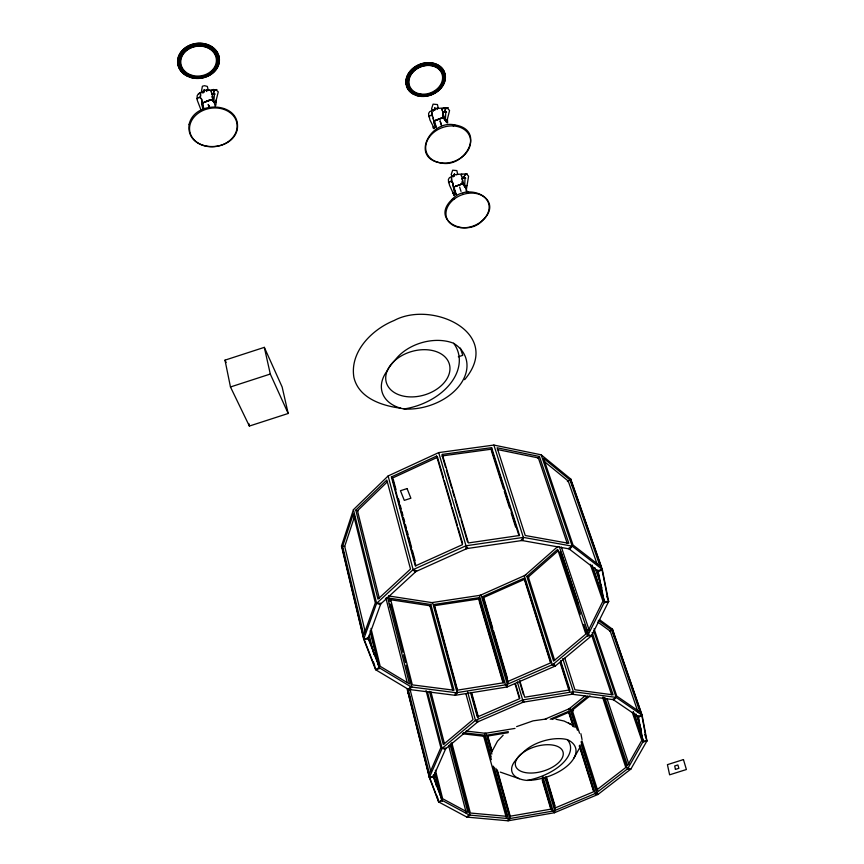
<?xml version="1.0" encoding="UTF-8"?>
<svg xmlns="http://www.w3.org/2000/svg" width="864" height="864" viewBox="0 0 864 864"><rect width="100%" height="100%" fill="white"/><g stroke="black" fill="none" stroke-linecap="round" stroke-linejoin="round"><path stroke-width="1.3" d="M201.679 99.079L202.381 106.153L204.487 108.886M204.034 91.811L204.304 89.532L204.206 91.465M442.206 456.408L442.314 454.41L491.627 447.66L519.545 535.475L468.385 542.938L442.314 454.41M204.001 92.232L204.131 90.191L203.926 91.087C205.902 90.115 197.694 93.118 197.251 95.515L196.97 98.777L199.4 97.2L200.934 98.042M434.797 110.149L434.916 108.248L434.851 109.123L435.38 108.713L429.667 111.715L428.609 113.432L428.749 116.618L431.32 115.106L432.637 115.906M454.356 176.148L454.475 174.323L454.41 175.208L454.928 174.82L449.431 177.725L448.416 179.41L448.589 182.596L451.084 181.192L453.362 183.481M438.696 452.606L465.998 545.778L465.782 548.737L523.033 540.367L523.357 537.397L493.873 445.068L438.696 452.606L388.12 475.967L353.43 509.684L341.485 546.059L363.69 639.176L375.602 669.708L408.488 689.396L455.198 695.315L507.114 686.966L555.336 666.004L591.516 635.828L608.645 601.528L602.305 569.387L570.769 479.045L541.188 454.82L493.873 445.068M445.403 119.934L445.813 111.499M478.904 600.178L479.11 597.683L434.236 604.476L457.542 690.131L503.939 682.7L479.11 597.683M491.627 447.66L491.378 450.673L503.485 488.83M434.743 109.458L434.916 107.719L434.657 110.214M213.818 102.179L214.488 93.474M454.28 175.424L454.464 173.794L454.172 175.77M430.952 602.748L481.162 595.156L507.373 684.536L507.114 686.966L505.591 685.066L479.434 595.663L525.82 575.003M493.927 767.07L508.334 818.813L508.097 820.8L466.916 817.117L438.631 801.922L429.343 777.524L407.16 689.267M517.32 681.934L522.677 699.926L522.396 702.302L572.962 694.084L573.34 691.718L562.745 658.573M544.838 777.362L554.774 810.745L554.461 812.732L508.097 820.8L509.9 818.737L495.828 768.301M457.736 174.431L456.84 170.597L452.66 170.197L451.181 174.55L452.995 176.958M438.361 108.529L437.422 104.544L433.091 104.144L431.579 108.724L433.296 110.97M208.3 90.526L207.338 86.411L204.53 85.698L202.403 86.216L201.571 90.752L202.964 93.15M213.138 93.463L214.726 89.996L216.702 89.597L205.632 90.461L206.269 90.547M466.128 191.084L468.59 176.202L466.376 173.837L461.862 174.161M342.641 546.361L353.322 513.886L375.322 602.888L363.798 634.91L342.641 546.361L344.704 546.372L354.596 516.402M353.43 509.684L376.618 603.331L380.97 603.299L367.956 639.122L363.69 639.176L376.618 603.331L413.132 569.624L465.998 545.778L523.357 537.397L572.195 546.145L602.305 569.387L598.676 571.633L568.512 548.456L572.195 546.145L541.188 454.82M213.278 93.355L214.726 89.996L216.702 89.597L215.946 89.737L218.268 91.865L215.6 102.557L216.41 99.792L215.827 105.289M444.496 111.37L446.029 108.13L447.962 107.752L436.471 108.464L437.119 108.605M427.421 691.664L442.13 748.332L445.954 748.192L433.102 777.362L429.343 777.524L442.13 748.332L475.459 720.371L522.677 699.926L573.34 691.718L616.108 697.388L642.114 715.198L646.952 740.891L630.893 769.068L597.942 794.47L554.461 812.732L553.165 811.22L542.873 776.542M492.599 750.287L497.48 741.182L503.15 735.232M557.809 546.491L524.372 575.91L552.377 664.956L588.557 634.738L591.516 635.828L587.606 635.893L604.67 601.549L608.645 601.528L606.895 596.473M573.966 758.03L579.452 748.202M579.992 745.038L595.339 793.692L628.301 768.258L630.893 769.068L627.426 769.208L643.421 741.02L633.431 711.763M448.589 182.596L448.967 182.066L449.474 185.144L453.028 192.899M429.624 606.182L430.844 604.508L390.334 598.298L412.333 684.871L454.043 690.217L430.844 604.508M538.002 458.417L539.428 456.473L497.135 447.79L525.247 535.507L568.825 543.326L539.428 456.473M428.749 116.618L429.138 116.1L429.948 119.988L434.02 127.948L433.058 126.792L433.447 128.606M523.357 537.397L521.122 540.356L569.927 549.029L572.195 546.145M464.638 379.674C503.809 333.094 432.119 299.948 394.157 320.501C371.974 329.4 349.564 351.778 353.905 377.438C358.754 398.164 381.974 405.799 400.626 408.186M388.66 595.955L432.659 602.726L457.132 692.842L455.198 695.315L455.371 692.885L507.373 684.536M483.397 736.571L484.542 735.178L463.298 732.726M573.34 691.718L571.288 694.127L614.034 699.754L616.108 697.388L593.622 630.547M452.218 199.282C429.332 220.514 466.582 238.259 482.339 220.644C505.624 199.411 468.04 181.321 452.218 199.282L454.55 198.968M467.262 193.374L468.364 192.175M196.97 98.777L197.478 98.248L197.273 100.267L200.664 109.091M355.806 510.127L386.834 480.017L410.508 569.052L377.946 599.152L355.806 510.127L358.052 510.991M387.58 481.604L357.491 510.775L379.35 598.45M526.867 576.428L557.658 549.364L585.835 634.09L553.565 661.079L526.867 576.428L528.79 577.174M558.112 550.822L528.314 576.99L554.645 660.323M584.95 695.974L568.685 709.193L574.344 727.121M577.444 730.264L570.996 709.852L587.693 696.298M590.004 695.887L572.27 710.284L579.539 733.223M385.452 598.687L387.58 597.316L409.504 683.964L380.192 666.306L371.002 628.398M567.367 481.604L569.97 479.93L599.918 565.844L573.037 545.065L543.542 458.309L569.97 479.93M453.244 125.917L454.82 124.934C486.4 129.859 465.091 168.329 441.288 163.026C409.406 158.328 430.79 119.394 454.82 124.934M406.199 665.215L411.815 687.334L408.488 689.396L410.389 686.88L457.132 692.842M609.746 631.508L611.831 630.245L639.997 712.066L616.777 696.125L594.065 628.733M198.482 93.755L203.213 91.53L199.368 93.226L200.254 92.696M437.314 796.716L438.631 801.922L441.688 800.118L469.94 815.357L466.916 817.117L468.698 815.022L509.9 818.737M616.108 697.388L612.792 699.332L638.852 717.098L642.114 715.198L612.479 629.176L599.648 619.78M455.965 186.062L462.791 183.762L465.037 185.998L467.284 192.035M436.622 456.073L462.456 544.666L415.303 565.952L391.414 476.939L436.622 456.073L437.789 457.704M437.497 457.294L392.321 478.138L415.886 565.823M516.607 726.624L533.088 720.857L546.62 718.945M455.252 186.343L462.791 183.762L454.378 186.775L454.442 189.346L454.216 186.808M482.533 596.689L523.994 578.232L550.573 662.893L507.492 681.653L482.533 596.689L484.045 598.676L492.739 628.258M524.718 579.236L483.289 597.683L508.248 682.614M505.591 685.066L553.889 664.049L555.336 666.004L552.377 664.956M545.303 719.032L570.002 708.415L576.072 727.618M550.228 719.204L568.382 711.407L573.199 726.71M552.064 719.485L568.998 712.217L573.415 726.235M553.165 811.22L596.711 792.914L597.942 794.47L595.339 793.692M224.996 360.148L264.319 347.36L282.139 386.986L288.187 413.478L249.361 426.06L230.472 386.975L224.996 360.148L226.13 362.524M230.472 386.975L270.302 374.036L288.187 413.478M458.32 356.778L462.748 355.342L460.404 348.116M675.432 769.414L678.888 768.323L677.873 764.953L674.708 765.958L675.367 769.208M363.69 639.176L367.967 637.924L379.782 668.488L375.602 669.708L378.972 667.591L411.815 687.334M602.305 569.387L598.028 570.629L604.465 602.748L608.645 601.528M429.343 777.524L433.166 776.401L442.368 800.831L438.631 801.922M642.114 715.198L638.302 716.321L643.216 741.982L646.952 740.891L644.771 734.53M208.818 100.17L211.399 99.608L214.391 102.082L212.976 100.278L212.177 96.217L212.576 98.572L212.868 96.703L210.805 90.752M441.05 118.022L443.556 117.482L445.997 119.848L442.53 115.668L444.366 118.076L441.893 108.842L442.325 110.516M460.512 184.183L462.931 183.665L465.232 185.814L461.916 181.84L463.644 184.043L462.64 180.166M527.191 780.44L530.431 779.749A43.448 22.669 -16.4 0 0 567.41 739.8L567.076 739.562A30.802 16.006 -16.7 0 0 523.93 751.637L522.385 753.106A37.768 19.559 -16.7 0 0 517.374 758.246L516.056 759.791A30.683 15.887 -16.6 0 0 526.662 780.397L529.276 780.376A37.919 19.699 -16.5 0 0 569.441 763.895A37.919 19.699 -16.5 0 0 568.922 740.426L567.205 739.595M453.935 194.962L454.55 194.843M404.125 408.985L408.445 408.175A57.769 40.068 -15.9 0 0 453.956 343.678L453.47 343.213A40.9 28.21 -16.7 0 0 395.928 359.024L394.006 361.368A50.09 34.387 -16.8 0 0 387.817 369.684L386.23 372.19A40.684 27.929 -16.4 0 0 403.402 408.856L406.944 409.104A50.35 34.744 -16.4 0 0 459.572 385.441A50.35 34.744 -16.4 0 0 456.095 344.952L453.654 343.3M508.334 818.813L554.774 810.745M515.009 728.406L484.574 733.428L491.054 756.713M508.313 731.646L487.555 735.07L492.232 751.81M487.458 736.096L508.194 732.672M462.186 178.351L465.782 178.243L463.698 177.66L465.242 174.452L467.111 174.085L465.242 174.452L464.357 176.105L463.752 177.53L465.286 177.919M211.918 94.338L215.19 94.079M442.886 112.298L446.04 112.039M461.743 174.031L455.987 174.582L456.613 174.701M643.421 741.02L646.952 740.891M410.746 689.753L408.316 689.807L429.451 773.734L440.845 747.652L426.038 690.487M466.042 731.052L486.097 733.385L491.864 754.078M462.456 733.784L483.678 736.225L506.218 817.398M555.995 719.258L564.106 721.04L570.467 724.172M390.744 599.767L429.926 605.761L452.725 690.152M497.405 449.539L538.358 457.931L567.259 543.499M442.13 748.332L445.133 749.218L478.451 721.31L475.459 720.371L467.618 691.988M446.612 112.158L444.42 111.478L446.029 108.13L447.962 107.752L447.098 107.87L449.572 110.506L447.109 120.29L447.455 119.502L447.628 122.958M570.996 709.852L573.545 710.705M519.286 778.712L500.278 772.092M376.618 603.331L380.084 604.552L416.599 570.91L413.132 569.624L388.12 475.967M451.084 181.192L452.725 183.038L454.475 192.607L455.652 194.216M455.911 193.882L456.592 194.281M568.577 722.995L573.232 725.911M598.298 620.33L611.831 630.245M597.758 622.058L610.265 631.195L637.924 711.752M543.823 461.117L568.231 481.043L597.229 564.44M199.4 97.2L201.647 99.338L202.673 109.004M452.131 175.954L452.812 176.602M434.106 127.98L434.462 128.488M432.281 109.75L433.242 110.786M432.151 116.111L433.058 117.137L435.056 127.472M453.233 193.093L452.801 192.586L454.043 195.545M475.459 720.371L477.004 722.185L524.156 701.784L522.677 699.926M453.535 193.482L454.162 194.238M413.132 569.624L415.001 571.946L467.77 548.165L465.998 545.778M465.048 177.703L464.67 186.257M391.414 476.939L392.623 478.537M432.529 110.095L432.961 110.689M446.861 122.602L443.567 118.033L446.861 122.602L445.792 120.042L443.416 117.601L434.527 120.82L436.352 128.023M461.722 178.772L462.208 179.496M455.576 192.002L454.043 189.594L452.693 183.924M436.007 126.382L434.376 123.779L433.674 120.496M209.585 107.492L208.656 105.138L209.444 107.168M208.062 104.414L209.434 107.935M368.042 637.211L378.594 664.524L370.354 630.515M341.485 546.059L343.397 551.092M344.52 554.872L342.662 549.99L363.766 638.464L374.414 665.744L373.464 661.824M433.091 775.483L441.31 797.321L435.046 772.675M407.603 690.476L408.953 694.094M410.065 697.777L408.197 692.755L429.289 776.596L437.573 798.412L436.925 795.82M580.9 733.709L582.044 739.606M601.409 567.562L571.892 482.998L572.681 486.832M594.864 567.648L601.906 587.984M592.024 564.959L599 585.144M601.182 591.462L604.228 600.296M591.926 565.704L603.331 598.763L597.575 570.067M596.192 578.772L600.113 590.123M602.726 597.694L603.59 600.221M590.242 564.268L602.942 601.128L587.736 631.8L559.451 547.063M635.85 713.858L641.488 730.318M633.139 711.871L642.211 738.461L637.816 715.522M639.306 730.534L642.352 739.444M632.318 712.53L641.812 740.372L627.545 765.569L604.822 697.475M592.164 632.47L613.105 694.861L574.927 689.774L564.786 658.12M591.592 634.943L611.636 694.775M561.352 547.063L589.27 630.515M560.941 551.966L578.362 604.174M586.861 629.64L588.136 633.463M559.613 551.858L580.392 614.25M583.783 624.434L587.606 635.893M607.187 699.062L628.862 764.219M455.998 193.828L454.432 189.011M603.558 697.183L627.426 769.208M602.554 697.205L625.806 767.47L596.398 790.193L581.072 741.733M459.637 187.132L461.03 191.398M560.639 660.744L569.916 689.904L524.729 697.216L519.761 680.616M560.466 661.943L569.743 691.092M560.153 662.688L569.149 690.984M518.983 535.68L491.508 449.172L442.238 455.911L445.63 467.456M504.295 491.378L509.544 507.913M511.164 513L515.603 526.986M581.958 740.869L597.704 790.582M581.332 744.26L596.711 792.914M580.651 749.174L593.903 791.24M579.226 745.837L593.687 791.737L554.839 808.078L545.702 777.395M525.118 580.522L550.897 662.591M519.62 681.815L523.433 694.58M546.61 777.665L554.99 805.766M545.972 776.887L555.487 808.844M515.668 684.364L519.836 698.404M514.922 683.424L519.469 698.76L477.338 717.001L470.588 692.647M542.56 778.313L551.653 809.017L510.224 816.199L497.275 769.846M542.03 778.043L551.502 810.011M542.268 780.322L550.595 808.445M446.386 470.027L451.667 487.976M452.423 490.547L454.313 496.962M455.069 499.522L460.35 517.482M461.106 520.042L467.521 541.847M493.495 630.828L507.492 678.424M503.431 682.625L479.002 598.936L434.171 605.729L457.445 691.34M437.875 458.579L443.491 477.835M444.247 480.395L451.364 504.781M452.11 507.352L457.358 525.323M458.104 527.882L462.596 543.294M479.272 601.463L502.934 682.549M433.026 118.066L433.512 119.815M487.814 737.381L491.767 751.54M497.156 770.85L510.095 817.193M484.542 735.178L491.346 759.661M493.139 766.098L507.114 816.361L470.351 813.024L451.796 742.748M471.668 692.809L478.159 716.224M471.01 692.291L478.116 717.919M465.966 693.965L473.029 719.615L443.297 744.584L429.419 691.286M393.239 479.336L396.014 489.65M398.434 498.679L399.481 502.546M400.172 505.116L401.209 508.982M401.9 511.564L402.948 515.43M403.639 518.011L404.676 521.878M405.367 524.459L406.415 528.325M407.106 530.896L408.143 534.762M408.834 537.343L411.61 547.657M412.301 550.228L415.076 560.542M450.943 743.256L469.94 815.357M450.058 744.628L467.878 812.354L442.66 798.725L435.402 770.213M448.589 745.513L466.366 813.229M430.898 691.762L444.463 743.731M461.635 176.623L461.236 175.036L462.434 178.146L462.488 181.181M435.078 772.168L436.072 776.077M438.394 785.203L442.368 800.831M435.067 774.058L439.7 792.299M440.359 794.912L441.688 800.118M388.714 596.246L390.031 601.452M390.701 604.055L402.905 652.201M403.564 654.804L405.54 662.612M433.523 774.511L436.482 786.186M389.308 603.558L390.29 607.468M410.141 689.764L430.682 771.066M385.981 598.342L407.182 682.409M373.81 643.82L375.7 651.618M376.326 654.21L379.469 667.192M370.181 631.228L374.89 650.711M375.516 653.303L378.659 666.295M369.241 635.04L373.972 654.664M374.35 664.513L375.289 668.412M344.704 546.372L365.31 632.275M203.634 109.058L202.349 102.989L202.792 105.872L202.306 103.075L211.324 99.738L214.099 101.974L215.168 106.164M264.319 347.36L270.302 374.036M248.832 423.522L249.361 426.06M570.769 479.045L571.86 484.315M614.25 636.628L613.472 632.675L641.617 714.398L645.71 736.085M612.479 629.176L613.472 634.23M601.841 568.825L607.511 597.542M200.686 96.163L200.448 92.545L200.426 96.131M437.238 108.032L437.141 109.49M462.521 193.46L462.661 194.378M432.14 115.225L431.752 111.737L431.86 115.193M451.829 181.148L451.472 177.844L451.602 182.239M443.329 114.545L443.135 112.061L443.221 115.29M206.669 89.554L206.766 91.498M406.199 84.704A20.207 16.265 -21.3 0 1 421.06 64.033A20.207 16.265 -21.3 0 1 444.442 72.133M444.852 73.3A20.207 16.265 -21.3 0 1 425.164 96.185M420.12 96.152A20.207 16.265 -21.3 0 1 415.433 95.008M414.007 94.392A20.207 16.265 -21.3 0 1 406.49 85.914M178.308 66.15A20.952 17.485 -8 0 1 191.754 44.626A20.952 17.485 -8 0 1 217.696 53.136M218.3 54.367A20.941 17.485 -8 0 1 201.755 77.933M199.962 78.181A20.941 17.485 -8 0 1 196.355 78.278M192.812 77.857A20.941 17.485 -8 0 1 191.084 77.458M187.834 76.28A20.941 17.485 -8 0 1 178.794 67.414M189.119 124.351C185.36 151.978 231.368 153.932 237.254 129.611C241.661 101.617 194.605 99.49 189.119 124.351M387.526 370.094L386.759 372.006A32.832 22.658 -16.4 0 0 420.304 396.004A32.832 22.658 -16.4 0 0 447.314 359.705A32.832 22.658 -16.4 0 0 396.068 359.5L394.211 361.098A32.832 22.658 -16.4 0 0 387.526 370.094M466.646 185.49L466.312 186.224L466.646 185.49M517.126 758.495L516.456 759.65A24.732 12.852 -16.5 0 0 539.827 772.006A24.732 12.852 -16.5 0 0 561.762 749.488A24.732 12.852 -16.5 0 0 524.005 751.907L522.547 752.933A24.732 12.852 -16.5 0 0 517.126 758.495M212.576 89.964L211.194 90.979L213.646 89.446L212.576 89.964M443.718 108.086L442.217 109.058L444.593 107.579L443.718 108.086M206.734 101.045L202.306 103.075L211.324 99.738L206.734 101.045M438.858 118.854L434.527 120.82L443.416 117.601L438.858 118.854M407.084 488.581L400.453 490.72L404.298 500.364L410.886 498.236L407.084 488.581M683.456 759.586L667.429 764.651L669.622 774.814L686.394 769.522L683.456 759.586M209.207 90.288L205.546 90.385L209.207 90.288M463.979 185.35L462.931 184.162L466.096 188.557L463.979 185.35M218.344 54.54L217.652 52.963A20.941 17.485 -8 0 0 191.711 44.453A20.941 17.485 -8 0 0 178.265 65.977L178.837 67.586A20.952 17.485 -8 0 0 205.308 77.22A20.952 17.485 -8 0 0 218.344 54.54M444.906 73.472L444.388 71.96A20.207 16.265 -21.3 0 0 421.006 63.86A20.207 16.265 -21.3 0 0 406.145 84.532L406.544 86.076A20.207 16.265 -21.3 0 0 430.315 95.256A20.207 16.265 -21.3 0 0 444.906 73.472M441.59 125.528L440.122 121.014L441.59 125.528M460.879 227.653A22.205 16.589 -20.2 0 0 488.689 203.699A22.205 16.589 -20.2 0 0 453.092 199.951A22.205 16.589 -20.2 0 0 460.879 227.653M420.379 95.861A19.192 15.444 -21.3 0 0 444.074 74.185A19.192 15.444 -21.3 0 0 413.024 70.103A19.192 15.444 -21.3 0 0 420.379 95.861M420.552 95.429A18.619 14.98 -21.3 0 0 443.545 74.39A18.619 14.98 -21.3 0 0 413.413 70.438A18.619 14.98 -21.3 0 0 420.552 95.429M420.79 94.77A17.809 14.321 -21.3 0 0 442.778 74.639A17.809 14.321 -21.3 0 0 413.953 70.87A17.809 14.321 -21.3 0 0 420.79 94.77M420.854 94.046A17.269 13.889 -21.3 0 0 442.163 74.531A17.269 13.889 -21.3 0 0 414.212 70.88A17.269 13.889 -21.3 0 0 420.854 94.046M441.364 162.961A23.069 17.896 -20.7 0 0 470.092 137.506A23.069 17.896 -20.7 0 0 432.961 133.078A23.069 17.896 -20.7 0 0 441.364 162.961M189.767 76.604A19.894 16.6 -8 0 0 218.419 59.497A19.894 16.6 -8 0 0 187.693 47.909A19.894 16.6 -8 0 0 189.767 76.604M190.037 76.162A19.3 16.103 -8 0 0 217.836 59.551A19.3 16.103 -8 0 0 188.017 48.319A19.3 16.103 -8 0 0 190.037 76.162M190.415 75.524A18.457 15.401 -8 0 0 217.004 59.638A18.457 15.401 -8 0 0 188.471 48.902A18.457 15.401 -8 0 0 190.415 75.524M190.62 74.844A17.896 14.936 -8 0 0 216.389 59.432A17.896 14.936 -8 0 0 188.73 49.032A17.896 14.936 -8 0 0 190.62 74.844M202.554 145.238A23.933 19.3 -9.1 0 0 237.146 125.021A23.933 19.3 -9.1 0 0 200.372 111.823A23.933 19.3 -9.1 0 0 202.554 145.238"/></g></svg>
